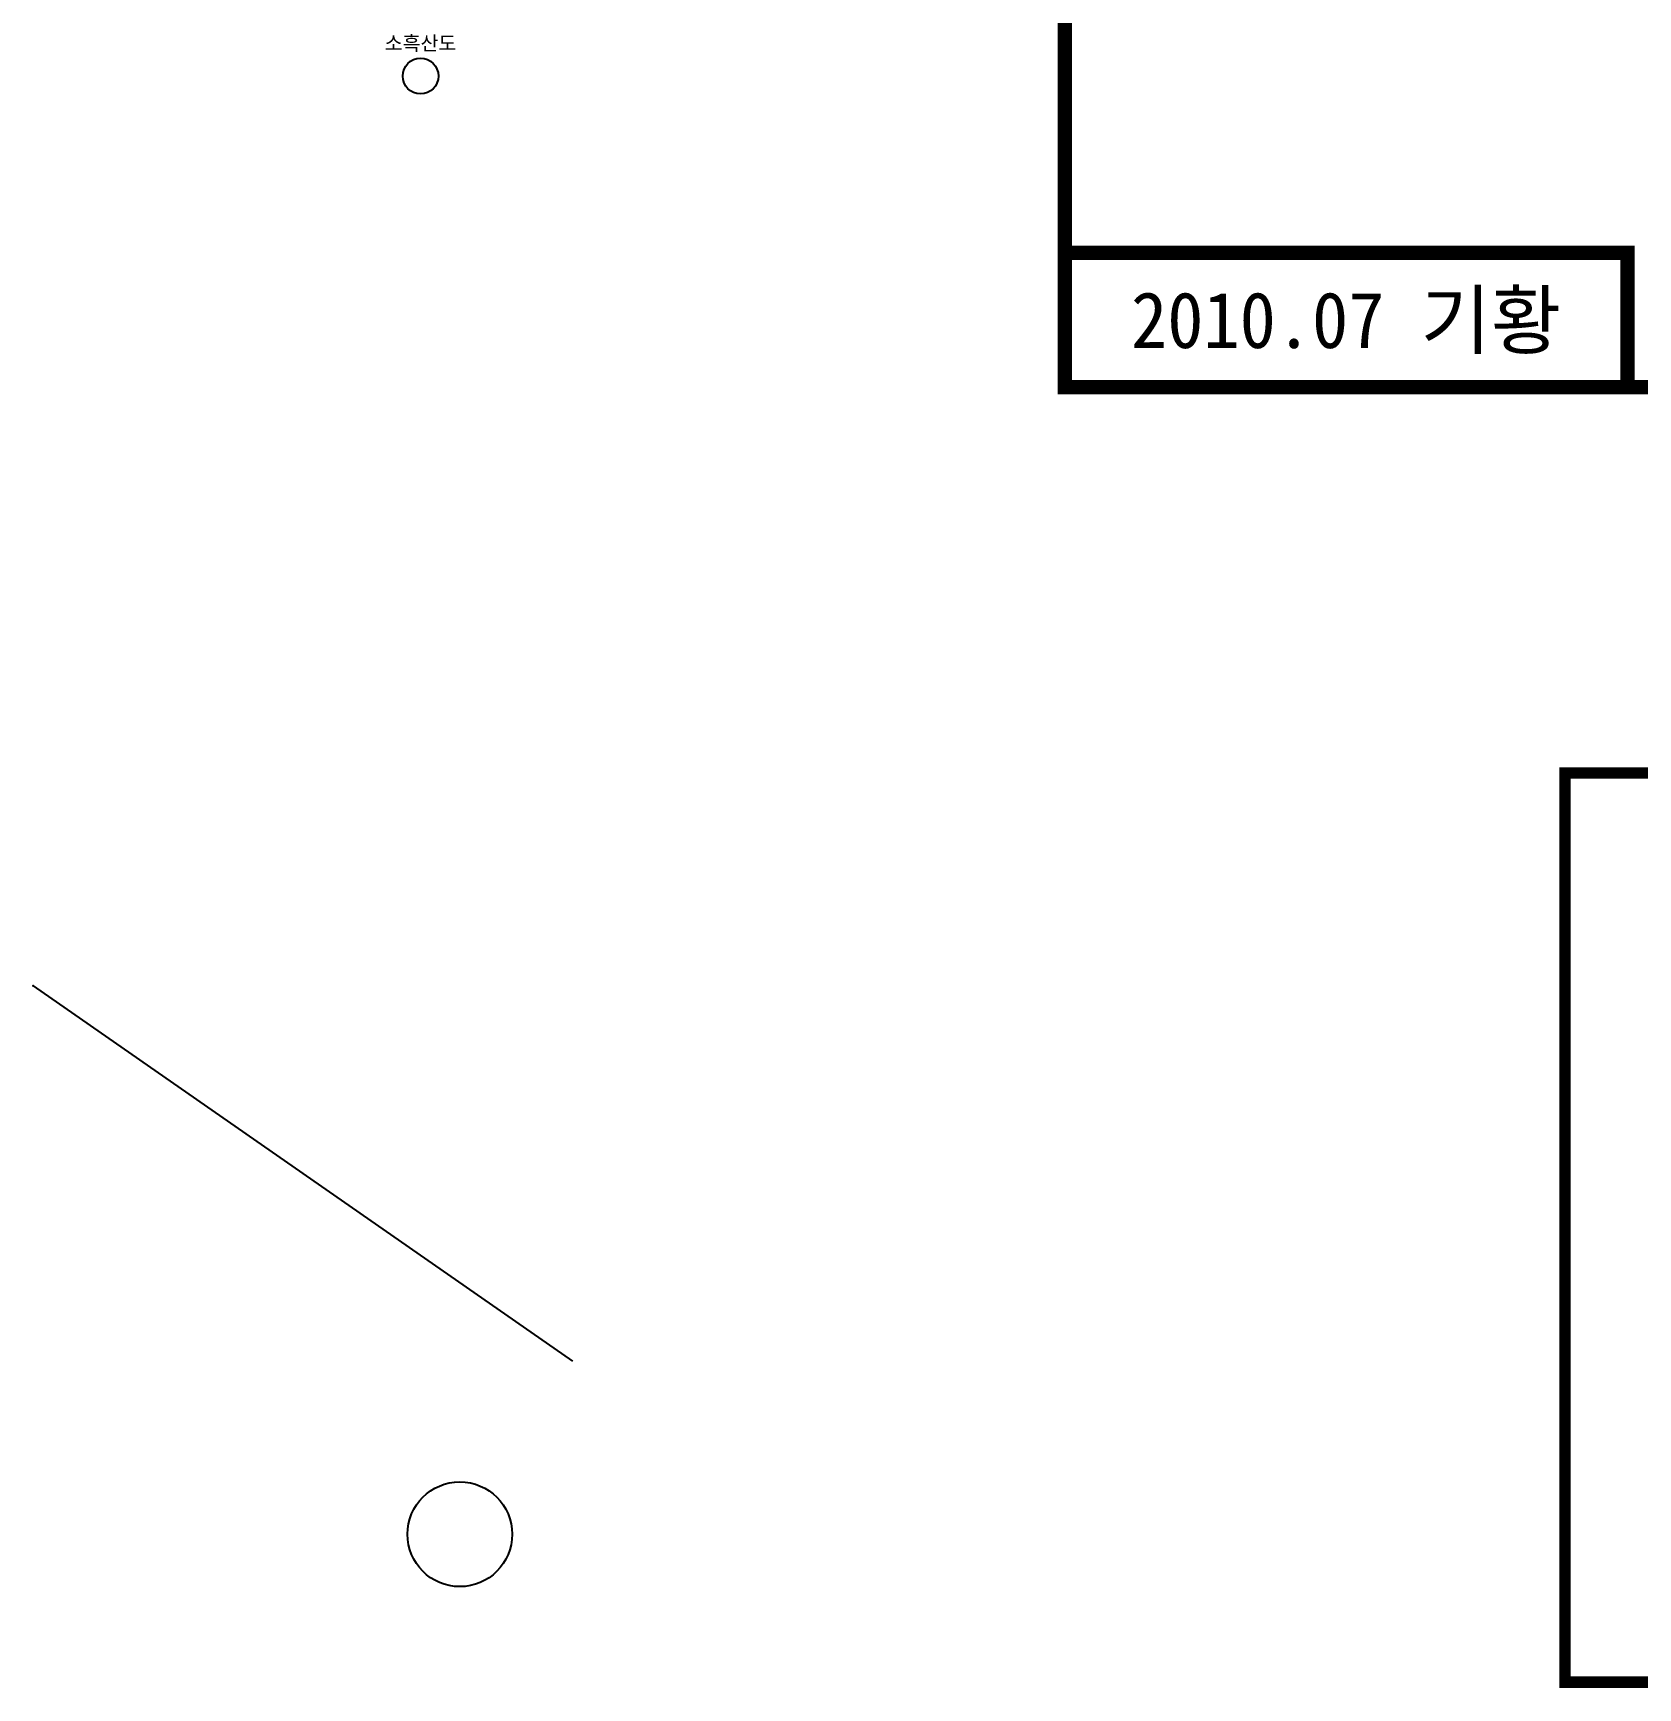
# Model space of a CAD drawing. Header units: millimetres. Extents: x -954552 to 1497340, y -301250 to 736091.
# Drawn here: x 0 to 112321, y -49129 to 66677 of the extents above; entities that cross this region are included whole.
import ezdxf
from ezdxf.enums import TextEntityAlignment as Align

# ---------------------------------------------------------------- set-up
doc = ezdxf.new("R2010")
doc.units = ezdxf.units.MM
for name, color, linetype in [('AWS', 4, 'Continuous'), ('AWS명', 2, 'Continuous'), ('관측소명', 3, 'Continuous')]:
    doc.layers.add(name, color=color, linetype=linetype)
doc.styles.add('GHS', font='')
doc.styles.get("Standard").update_dxf_attribs({"font": ''})
doc.styles.get('GHS').set_extended_font_data('BatangChe')
doc.styles.get('Standard').set_extended_font_data('Gulim')

msp = doc.modelspace()

# ---------------------------------------------------------------- linework, layer by layer
at = {"const_width": 1000}
msp.add_lwpolyline([(436634, 41900), (436634, 603450), (72212, 603450), (72212, 41900)], close=True, dxfattribs=at)
msp.add_lwpolyline([(72212, 51299), (111587, 51299), (111587, 41900)], dxfattribs=at)
at = {"linetype": 'Continuous', "const_width": 800}
msp.add_lwpolyline([(107223, -48729), (107223, 14904), (205620, 14904), (205620, -48729)], close=True, dxfattribs=at)
at = {"layer": 'AWS'}
for centre, radius in [((27117, 63670), 1250), ((29871, -38377), 3665)]:
    msp.add_circle(centre, radius, dxfattribs=at)
at = {"layer": '관측소명'}
msp.add_line((0, 0), (37752, -26274), dxfattribs=at)
msp.add_point((0, 0), dxfattribs=at)

# ---------------------------------------------------------------- texts
at = {"linetype": 'Continuous', "style": 'GHS'}
msp.add_text('2010.07 기황', height=3920, dxfattribs=at).set_placement((91899, 46600), align=Align.MIDDLE_CENTER)
at = {"layer": 'AWS명'}
msp.add_text('소흑산도', height=1000, dxfattribs=at).set_placement((27117, 65170), align=Align.BOTTOM_CENTER)

doc.saveas('drawing.dxf')
